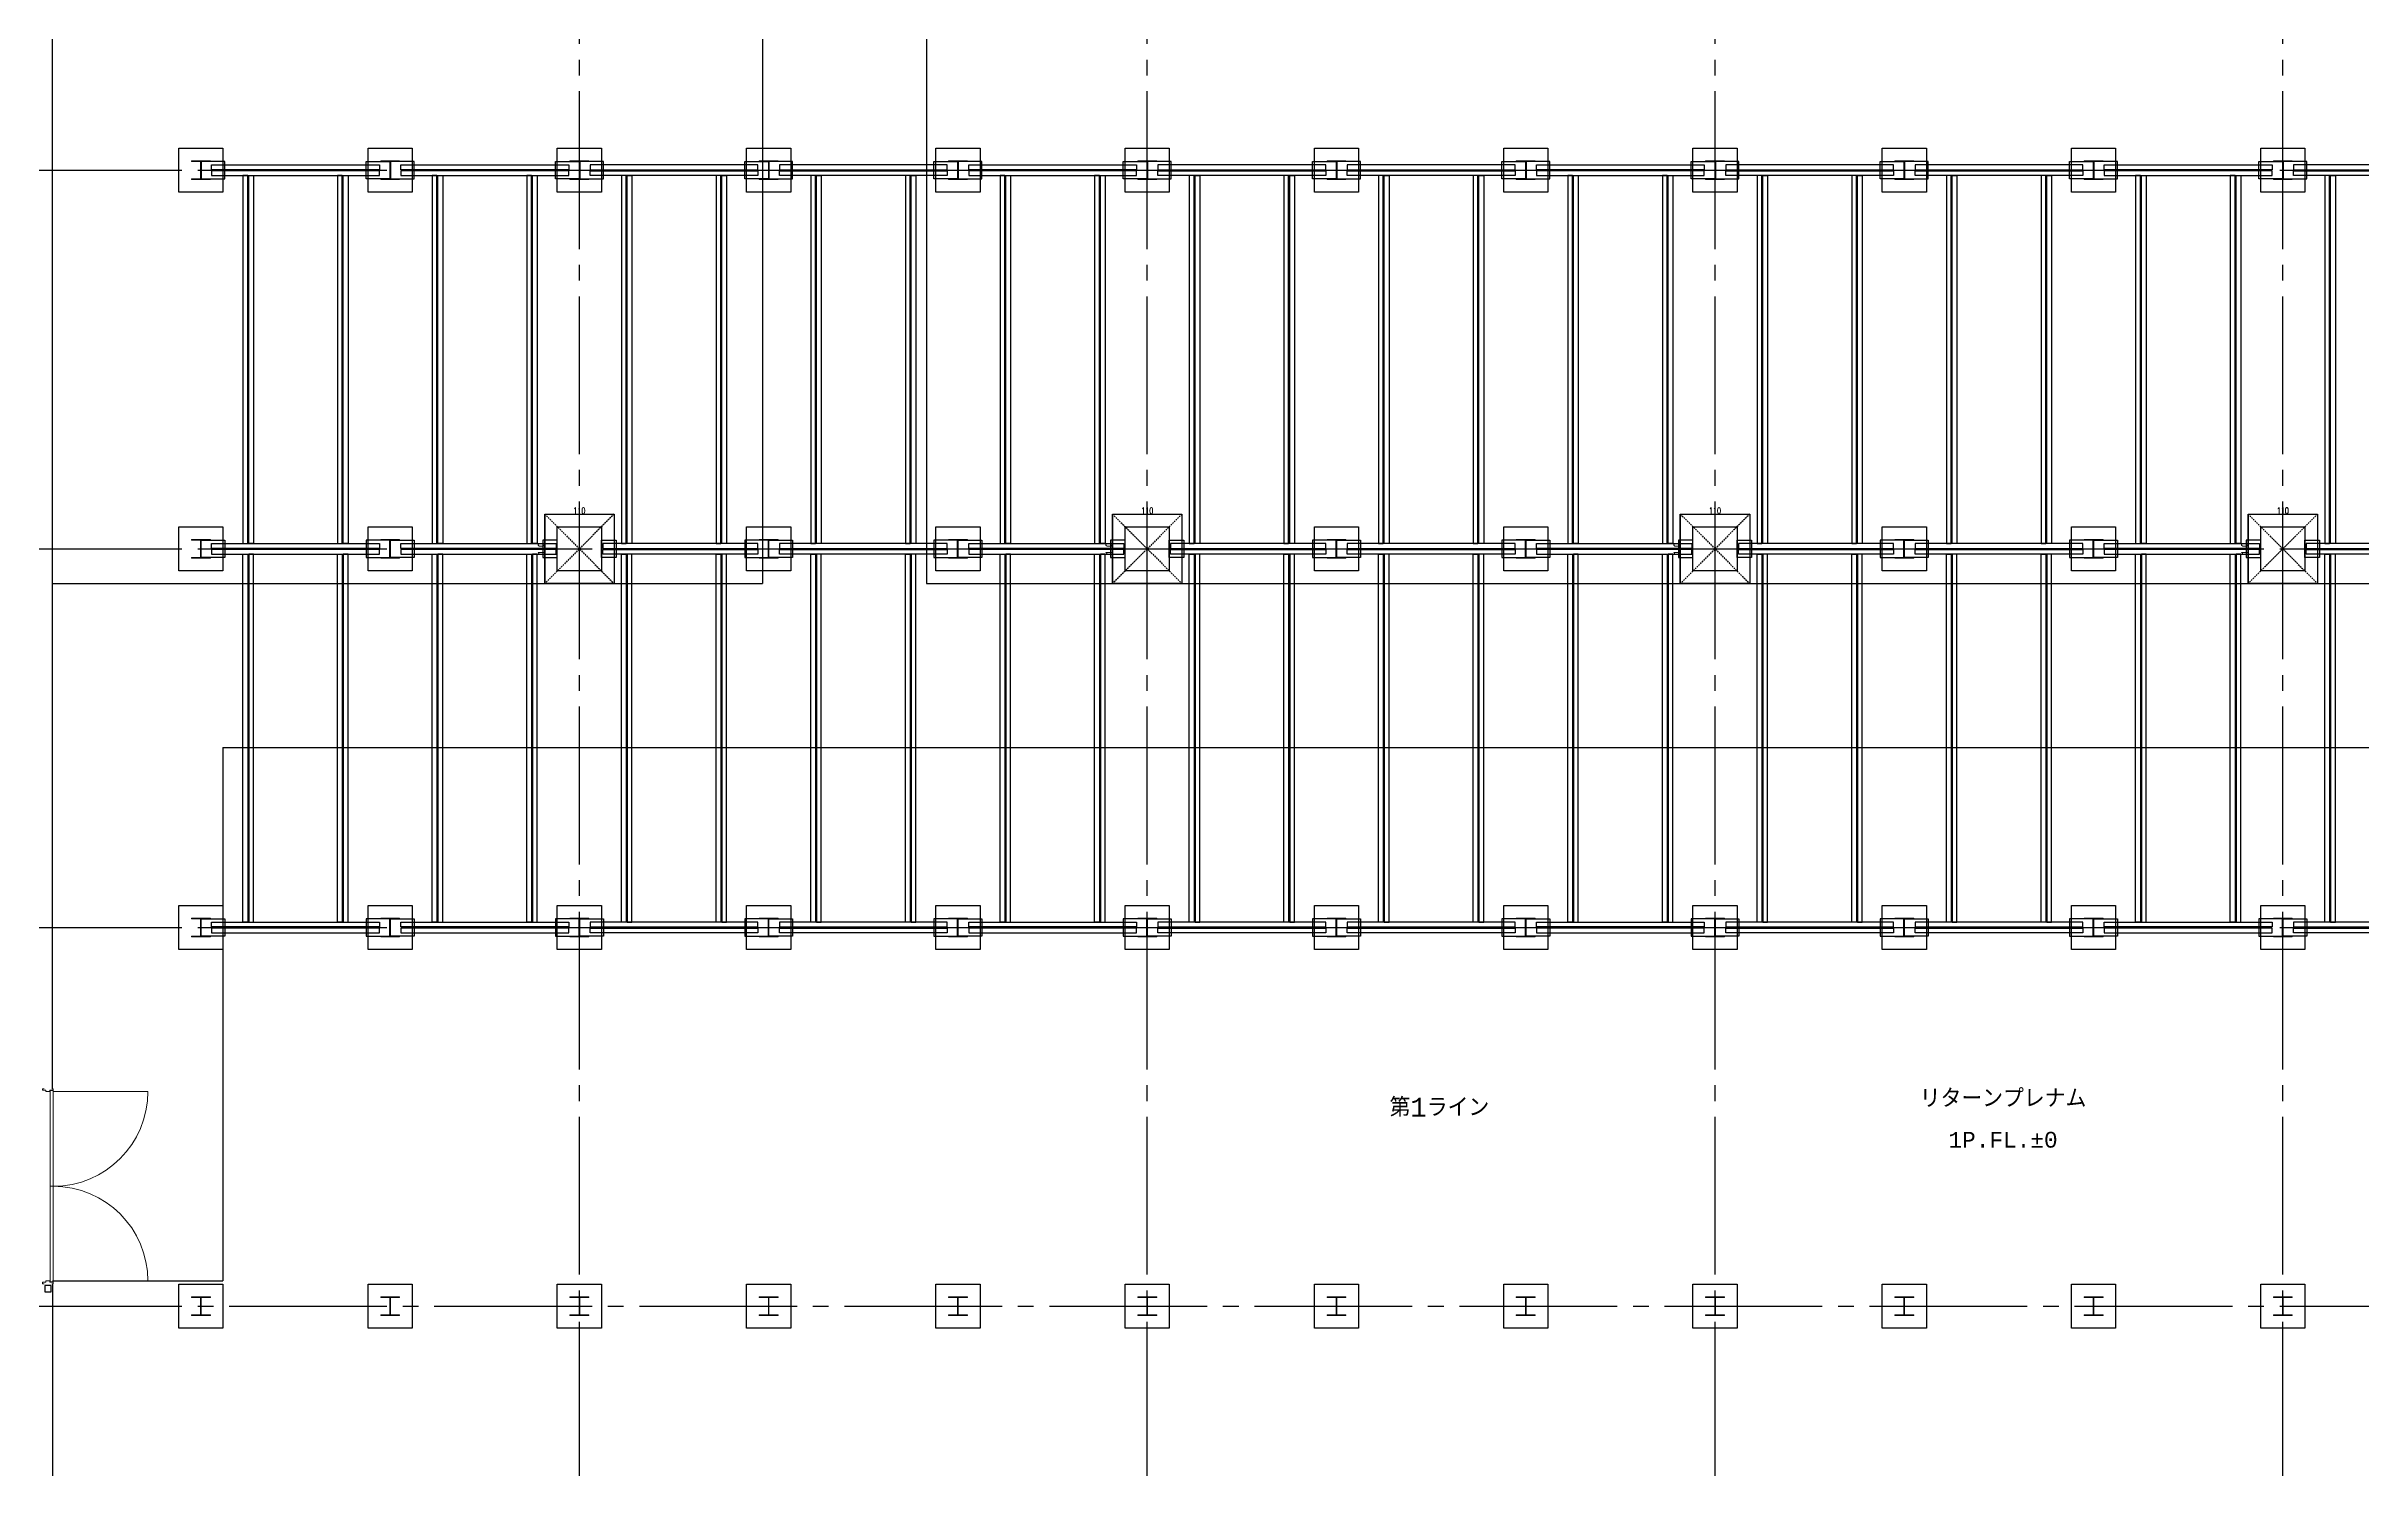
# Model space of a CAD drawing. Extents: x -18489 to 195597, y -1599 to 112111.
# Drawn here: x 1915 to 5585, y 15492 to 17746 of the extents above; entities that cross this region are included whole.
import ezdxf
from ezdxf.enums import TextEntityAlignment as Align

# ---------------------------------------------------------------- set-up
doc = ezdxf.new("R2010")
doc.units = 0
doc.header["$LTSCALE"] = 100
doc.linetypes.add('X-N-FAB-L10$0$COL-CEN-LIN', pattern=[3.25, 2.5, -0.25, 0.25, -0.25])
doc.linetypes.add('X-N-FAB-L10$0$HIDDEN', pattern=[0.375, 0.25, -0.125])
for name, color, linetype in [('X-N-FAB-L10$0$08', 8, 'Continuous'), ('X-N-FAB-L10$0$BEAM', 8, 'Continuous'), ('X-N-FAB-L10$0$BLOCK', 8, 'Continuous'), ('X-N-FAB-L10$0$CCL', 8, 'X-N-FAB-L10$0$COL-CEN-LIN'), ('X-N-FAB-L10$0$COL', 8, 'Continuous'), ('X-N-FAB-L10$0$COL-S', 8, 'Continuous'), ('X-N-FAB-L10$0$DOOR', 8, 'Continuous'), ('X-N-FAB-L10$0$WALL-P', 8, 'Continuous')]:
    doc.layers.add(name, color=color, linetype=linetype)
doc.layers.add('X-N-FAB-L10$0$ARC', color=8, linetype='Continuous', lineweight=0)
doc.layers.add('X-N-FAB-L10$0$STEEL1', color=8, linetype='Continuous', lineweight=0)
doc.styles.add('X-N-FAB-L10$0$ATS', font='monotxt.shx', dxfattribs={"bigfont": 'BIGFONT.shx'})
doc.styles.add('X-N-FAB-L10$0$DIM', font='simplex.shx', dxfattribs={"width": 0.67, "bigfont": 'chineset.shx'})
doc.dimstyles.new('X-N-FAB-L10$0$JJP_005_defpoint', dxfattribs={"dimtxt": 20, "dimasz": 0.5, "dimexe": 0.5, "dimexo": 0.5, "dimgap": 0.5, "dimtad": 1, "dimdsep": 46, "dimtxsty": 'X-N-FAB-L10$0$DIM', "dimblk": 'X-N-FAB-L10$0$_None', "dimcen": 10, "dimclrd": 256, "dimclre": 256, "dimclrt": 256, "dimadec": 0, "dimazin": 0, "dimtfac": 1, "dimtix": 1, "dimtmove": 2, "dimatfit": 3, "dimldrblk": 'X-N-FAB-L10$0$_None', "dimfxl": 0.5, "dimtolj": 1, "dimtzin": 0, "dimarcsym": 0})

# ---------------------------------------------------------------- blocks, each defined once
blk = doc.blocks.new('*D2397')
at = {"layer": 'DefPoints', "lineweight": -2, "transparency": 16777216}
blk.add_line((0, 0), (110, 0), dxfattribs=at)
at = {"layer": 'DefPoints', "color": 0, "transparency": 16777216}
for p in [(0, 0), (110, 0), (110, 0)]:
    blk.add_point(p, dxfattribs=at)
at = {"layer": 'DefPoints', "transparency": 16777216, "insert": (55, 5.5), "char_height": 10, "attachment_point": 5, "style": 'X-N-FAB-L10$0$DIM'}
blk.add_mtext('\\A1;110', dxfattribs=at)
blk = doc.blocks.new('X-N-FAB-L10$0$_None')
blk = doc.blocks.new('*D2398')
at = {"layer": 'DefPoints', "lineweight": -2, "transparency": 16777216}
blk.add_line((0, 0), (0, -110), dxfattribs=at)
at = {"layer": 'DefPoints', "color": 0, "transparency": 16777216}
for p in [(0, 0), (0, -110), (0, -110)]:
    blk.add_point(p, dxfattribs=at)
at = {"layer": 'DefPoints', "transparency": 16777216, "insert": (-5.5, -55), "char_height": 10, "attachment_point": 5, "rotation": 90, "style": 'X-N-FAB-L10$0$DIM'}
blk.add_mtext('\\A1;110', dxfattribs=at)
blk = doc.blocks.new('X-N-FAB-L10$0$A$C08dda4ec')
at = {"layer": 'X-N-FAB-L10$0$COL'}
blk.add_lwpolyline([(0, 70), (70, 70), (70, 0), (0, 0)], close=True, dxfattribs=at)
at = {"layer": 'X-N-FAB-L10$0$STEEL1'}
blk.add_lwpolyline([(20, 50), (50, 50), (50, 48.5), (35.5, 48.5), (35.5, 21.5), (50, 21.5), (50, 20), (20, 20), (20, 21.5), (34.5, 21.5), (34.5, 48.5), (20, 48.5)], close=True, dxfattribs=at)
blk = doc.blocks.new('*D2833')
at = {"layer": 'DefPoints', "lineweight": -2, "transparency": 16777216}
blk.add_line((3605, 17005), (3715, 17005), dxfattribs=at)
at = {"layer": 'DefPoints', "color": 0, "transparency": 16777216}
for p in [(3605, 17005), (3715, 17005), (3715, 17005)]:
    blk.add_point(p, dxfattribs=at)
at = {"layer": 'DefPoints', "transparency": 16777216, "insert": (3660, 17010.5), "char_height": 10, "attachment_point": 5, "style": 'X-N-FAB-L10$0$DIM'}
blk.add_mtext('\\A1;110', dxfattribs=at)
blk = doc.blocks.new('*D2834')
at = {"layer": 'DefPoints', "lineweight": -2, "transparency": 16777216}
blk.add_line((3605, 17005), (3605, 16895), dxfattribs=at)
at = {"layer": 'DefPoints', "color": 0, "transparency": 16777216}
for p in [(3605, 17005), (3605, 16895), (3605, 16895)]:
    blk.add_point(p, dxfattribs=at)
at = {"layer": 'DefPoints', "transparency": 16777216, "insert": (3599.5, 16950), "char_height": 10, "attachment_point": 5, "rotation": 90, "style": 'X-N-FAB-L10$0$DIM'}
blk.add_mtext('\\A1;110', dxfattribs=at)
blk = doc.blocks.new('*D2835')
at = {"layer": 'DefPoints', "lineweight": -2, "transparency": 16777216}
blk.add_line((2705, 17005), (2815, 17005), dxfattribs=at)
at = {"layer": 'DefPoints', "color": 0, "transparency": 16777216}
for p in [(2705, 17005), (2815, 17005), (2815, 17005)]:
    blk.add_point(p, dxfattribs=at)
at = {"layer": 'DefPoints', "transparency": 16777216, "insert": (2760, 17010.5), "char_height": 10, "attachment_point": 5, "style": 'X-N-FAB-L10$0$DIM'}
blk.add_mtext('\\A1;110', dxfattribs=at)
blk = doc.blocks.new('*D2836')
at = {"layer": 'DefPoints', "lineweight": -2, "transparency": 16777216}
blk.add_line((2705, 17005), (2705, 16895), dxfattribs=at)
at = {"layer": 'DefPoints', "color": 0, "transparency": 16777216}
for p in [(2705, 17005), (2705, 16895), (2705, 16895)]:
    blk.add_point(p, dxfattribs=at)
at = {"layer": 'DefPoints', "transparency": 16777216, "insert": (2699.5, 16950), "char_height": 10, "attachment_point": 5, "rotation": 90, "style": 'X-N-FAB-L10$0$DIM'}
blk.add_mtext('\\A1;110', dxfattribs=at)
blk = doc.blocks.new('X-N-FAB-L10$0$A$C4634a148')
at = {"layer": 'X-N-FAB-L10$0$08'}
for points in [[(0, 5400), (37.5, 5400), (37.5, 5427), (0, 5427)], [(16.5, 5421.8), (282.5, 5421.8), (282.5, 5414.3), (16.5, 5414.3)], [(16.5, 5405.2), (282.5, 5405.2), (282.5, 5412.7), (16.5, 5412.7)], [(66.2, 5405.2), (66.2, 4821.8), (73.7, 4821.8), (73.7, 5405.2)], [(82.8, 5405.2), (82.8, 4821.8), (75.3, 4821.8), (75.3, 5405.2)], [(216.2, 5405.2), (216.2, 4821.8), (223.7, 4821.8), (223.7, 5405.2)], [(232.8, 5405.2), (232.8, 4821.8), (225.3, 4821.8), (225.3, 5405.2)], [(299, 5400), (261.5, 5400), (261.5, 5427), (299, 5427)], [(300, 5400), (337.5, 5400), (337.5, 5427), (300, 5427)], [(316.5, 5421.8), (582.5, 5421.8), (582.5, 5414.3), (316.5, 5414.3)], [(316.5, 5405.2), (582.5, 5405.2), (582.5, 5412.7), (316.5, 5412.7)], [(366.2, 5405.2), (366.2, 4821.8), (373.7, 4821.8), (373.7, 5405.2)], [(382.8, 5405.2), (382.8, 4821.8), (375.3, 4821.8), (375.3, 5405.2)], [(516.2, 5405.2), (516.2, 4821.8), (523.7, 4821.8), (523.7, 5405.2)], [(532.8, 5405.2), (532.8, 4821.8), (525.3, 4821.8), (525.3, 5405.2)], [(599, 5400), (561.5, 5400), (561.5, 5427), (599, 5427)], [(600, 5400), (637.5, 5400), (637.5, 5427), (600, 5427)], [(882.5, 5421.8), (616.5, 5421.8), (616.5, 5414.3), (882.5, 5414.3)], [(882.5, 5405.2), (616.5, 5405.2), (616.5, 5412.7), (882.5, 5412.7)], [(666.2, 5405.2), (666.2, 4821.8), (673.7, 4821.8), (673.7, 5405.2)], [(682.8, 5405.2), (682.8, 4821.8), (675.3, 4821.8), (675.3, 5405.2)], [(816.2, 5405.2), (816.2, 4821.8), (823.7, 4821.8), (823.7, 5405.2)], [(832.8, 5405.2), (832.8, 4821.8), (825.3, 4821.8), (825.3, 5405.2)], [(899, 5400), (861.5, 5400), (861.5, 5427), (899, 5427)], [(900, 5400), (937.5, 5400), (937.5, 5427), (900, 5427)], [(1182.5, 5421.8), (916.5, 5421.8), (916.5, 5414.3), (1182.5, 5414.3)], [(1182.5, 5405.2), (916.5, 5405.2), (916.5, 5412.7), (1182.5, 5412.7)], [(966.2, 5405.2), (966.2, 4821.8), (973.7, 4821.8), (973.7, 5405.2)], [(982.8, 5405.2), (982.8, 4821.8), (975.3, 4821.8), (975.3, 5405.2)], [(1116.2, 5405.2), (1116.2, 4821.8), (1123.7, 4821.8), (1123.7, 5405.2)], [(1132.8, 5405.2), (1132.8, 4821.8), (1125.3, 4821.8), (1125.3, 5405.2)], [(1199, 5400), (1161.5, 5400), (1161.5, 5427), (1199, 5427)], [(1200, 5400), (1237.5, 5400), (1237.5, 5427), (1200, 5427)], [(1216.5, 5421.8), (1482.5, 5421.8), (1482.5, 5414.3), (1216.5, 5414.3)], [(1216.5, 5405.2), (1482.5, 5405.2), (1482.5, 5412.7), (1216.5, 5412.7)], [(1266.2, 5405.2), (1266.2, 4821.8), (1273.7, 4821.8), (1273.7, 5405.2)], [(1282.8, 5405.2), (1282.8, 4821.8), (1275.3, 4821.8), (1275.3, 5405.2)], [(1416.2, 5405.2), (1416.2, 4821.8), (1423.7, 4821.8), (1423.7, 5405.2)], [(1432.8, 5405.2), (1432.8, 4821.8), (1425.3, 4821.8), (1425.3, 5405.2)], [(1499, 5400), (1461.5, 5400), (1461.5, 5427), (1499, 5427)], [(1500, 5400), (1537.5, 5400), (1537.5, 5427), (1500, 5427)], [(1782.5, 5421.8), (1516.5, 5421.8), (1516.5, 5414.3), (1782.5, 5414.3)], [(1782.5, 5405.2), (1516.5, 5405.2), (1516.5, 5412.7), (1782.5, 5412.7)], [(1566.2, 5405.2), (1566.2, 4821.8), (1573.7, 4821.8), (1573.7, 5405.2)], [(1582.8, 5405.2), (1582.8, 4821.8), (1575.3, 4821.8), (1575.3, 5405.2)], [(1716.2, 5405.2), (1716.2, 4821.8), (1723.7, 4821.8), (1723.7, 5405.2)], [(1732.8, 5405.2), (1732.8, 4821.8), (1725.3, 4821.8), (1725.3, 5405.2)], [(1799, 5400), (1761.5, 5400), (1761.5, 5427), (1799, 5427)], [(1800, 5400), (1837.5, 5400), (1837.5, 5427), (1800, 5427)], [(2082.5, 5421.8), (1816.5, 5421.8), (1816.5, 5414.3), (2082.5, 5414.3)], [(2082.5, 5405.2), (1816.5, 5405.2), (1816.5, 5412.7), (2082.5, 5412.7)], [(1866.2, 5405.2), (1866.2, 4821.8), (1873.7, 4821.8), (1873.7, 5405.2)], [(1882.8, 5405.2), (1882.8, 4821.8), (1875.3, 4821.8), (1875.3, 5405.2)], [(2016.2, 5405.2), (2016.2, 4821.8), (2023.7, 4821.8), (2023.7, 5405.2)], [(2032.8, 5405.2), (2032.8, 4821.8), (2025.3, 4821.8), (2025.3, 5405.2)], [(2099, 5400), (2061.5, 5400), (2061.5, 5427), (2099, 5427)], [(2100, 5400), (2137.5, 5400), (2137.5, 5427), (2100, 5427)], [(2116.5, 5421.8), (2382.5, 5421.8), (2382.5, 5414.3), (2116.5, 5414.3)], [(2116.5, 5405.2), (2382.5, 5405.2), (2382.5, 5412.7), (2116.5, 5412.7)], [(2166.2, 5405.2), (2166.2, 4821.8), (2173.7, 4821.8), (2173.7, 5405.2)], [(2182.8, 5405.2), (2182.8, 4821.8), (2175.3, 4821.8), (2175.3, 5405.2)], [(2316.2, 5405.2), (2316.2, 4821.8), (2323.7, 4821.8), (2323.7, 5405.2)], [(2332.8, 5405.2), (2332.8, 4821.8), (2325.3, 4821.8), (2325.3, 5405.2)], [(2399, 5400), (2361.5, 5400), (2361.5, 5427), (2399, 5427)], [(2400, 5400), (2437.5, 5400), (2437.5, 5427), (2400, 5427)], [(2682.5, 5421.8), (2416.5, 5421.8), (2416.5, 5414.3), (2682.5, 5414.3)], [(2682.5, 5405.2), (2416.5, 5405.2), (2416.5, 5412.7), (2682.5, 5412.7)], [(2466.2, 5405.2), (2466.2, 4821.8), (2473.7, 4821.8), (2473.7, 5405.2)], [(2482.8, 5405.2), (2482.8, 4821.8), (2475.3, 4821.8), (2475.3, 5405.2)], [(2616.2, 5405.2), (2616.2, 4821.8), (2623.7, 4821.8), (2623.7, 5405.2)], [(2632.8, 5405.2), (2632.8, 4821.8), (2625.3, 4821.8), (2625.3, 5405.2)], [(2699, 5400), (2661.5, 5400), (2661.5, 5427), (2699, 5427)], [(2700, 5400), (2737.5, 5400), (2737.5, 5427), (2700, 5427)], [(2982.5, 5421.8), (2716.5, 5421.8), (2716.5, 5414.3), (2982.5, 5414.3)], [(2982.5, 5405.2), (2716.5, 5405.2), (2716.5, 5412.7), (2982.5, 5412.7)], [(2766.2, 5405.2), (2766.2, 4821.8), (2773.7, 4821.8), (2773.7, 5405.2)], [(2782.8, 5405.2), (2782.8, 4821.8), (2775.3, 4821.8), (2775.3, 5405.2)], [(2916.2, 5405.2), (2916.2, 4821.8), (2923.7, 4821.8), (2923.7, 5405.2)], [(2932.8, 5405.2), (2932.8, 4821.8), (2925.3, 4821.8), (2925.3, 5405.2)], [(2999, 5400), (2961.5, 5400), (2961.5, 5427), (2999, 5427)], [(3000, 5400), (3037.5, 5400), (3037.5, 5427), (3000, 5427)], [(3016.5, 5421.8), (3282.5, 5421.8), (3282.5, 5414.3), (3016.5, 5414.3)], [(3016.5, 5405.2), (3282.5, 5405.2), (3282.5, 5412.7), (3016.5, 5412.7)], [(3066.2, 5405.2), (3066.2, 4821.8), (3073.7, 4821.8), (3073.7, 5405.2)], [(3082.8, 5405.2), (3082.8, 4821.8), (3075.3, 4821.8), (3075.3, 5405.2)], [(3216.2, 5405.2), (3216.2, 4821.8), (3223.7, 4821.8), (3223.7, 5405.2)], [(3232.8, 5405.2), (3232.8, 4821.8), (3225.3, 4821.8), (3225.3, 5405.2)], [(3299, 5400), (3261.5, 5400), (3261.5, 5427), (3299, 5427)], [(3300, 5400), (3337.5, 5400), (3337.5, 5427), (3300, 5427)], [(3582.5, 5421.8), (3316.5, 5421.8), (3316.5, 5414.3), (3582.5, 5414.3)], [(3582.5, 5405.2), (3316.5, 5405.2), (3316.5, 5412.7), (3582.5, 5412.7)], [(3366.2, 5405.2), (3366.2, 4821.8), (3373.7, 4821.8), (3373.7, 5405.2)], [(3382.8, 5405.2), (3382.8, 4821.8), (3375.3, 4821.8), (3375.3, 5405.2)], [(0, 4827), (37.5, 4827), (37.5, 4800), (0, 4800)], [(16.5, 4821.8), (282.5, 4821.8), (282.5, 4814.3), (16.5, 4814.3)], [(16.5, 4805.2), (282.5, 4805.2), (282.5, 4812.7), (16.5, 4812.7)], [(299, 4827), (261.5, 4827), (261.5, 4800), (299, 4800)], [(300, 4827), (337.5, 4827), (337.5, 4800), (300, 4800)], [(316.5, 4821.8), (562.5, 4821.8), (562.5, 4814.3), (316.5, 4814.3)], [(316.5, 4805.2), (562.5, 4805.2), (562.5, 4812.7), (316.5, 4812.7)], [(564.5, 4827), (541.5, 4827), (541.5, 4800), (564.5, 4800)], [(634.5, 4827), (657.5, 4827), (657.5, 4800), (634.5, 4800)], [(882.5, 4821.8), (636.5, 4821.8), (636.5, 4814.3), (882.5, 4814.3)], [(882.5, 4805.2), (636.5, 4805.2), (636.5, 4812.7), (882.5, 4812.7)], [(899, 4827), (861.5, 4827), (861.5, 4800), (899, 4800)], [(900, 4827), (937.5, 4827), (937.5, 4800), (900, 4800)], [(1182.5, 4821.8), (916.5, 4821.8), (916.5, 4814.3), (1182.5, 4814.3)], [(1182.5, 4805.2), (916.5, 4805.2), (916.5, 4812.7), (1182.5, 4812.7)], [(1199, 4827), (1161.5, 4827), (1161.5, 4800), (1199, 4800)], [(1200, 4827), (1237.5, 4827), (1237.5, 4800), (1200, 4800)], [(1216.5, 4821.8), (1462.5, 4821.8), (1462.5, 4814.3), (1216.5, 4814.3)], [(1216.5, 4805.2), (1462.5, 4805.2), (1462.5, 4812.7), (1216.5, 4812.7)], [(1464.5, 4827), (1441.5, 4827), (1441.5, 4800), (1464.5, 4800)], [(1534.5, 4827), (1557.5, 4827), (1557.5, 4800), (1534.5, 4800)], [(1782.5, 4821.8), (1536.5, 4821.8), (1536.5, 4814.3), (1782.5, 4814.3)], [(1782.5, 4805.2), (1536.5, 4805.2), (1536.5, 4812.7), (1782.5, 4812.7)], [(1799, 4827), (1761.5, 4827), (1761.5, 4800), (1799, 4800)], [(1800, 4827), (1837.5, 4827), (1837.5, 4800), (1800, 4800)], [(2082.5, 4821.8), (1816.5, 4821.8), (1816.5, 4814.3), (2082.5, 4814.3)], [(2082.5, 4805.2), (1816.5, 4805.2), (1816.5, 4812.7), (2082.5, 4812.7)], [(2099, 4827), (2061.5, 4827), (2061.5, 4800), (2099, 4800)], [(2100, 4827), (2137.5, 4827), (2137.5, 4800), (2100, 4800)], [(2116.5, 4821.8), (2362.5, 4821.8), (2362.5, 4814.3), (2116.5, 4814.3)], [(2116.5, 4805.2), (2362.5, 4805.2), (2362.5, 4812.7), (2116.5, 4812.7)], [(2364.5, 4827), (2341.5, 4827), (2341.5, 4800), (2364.5, 4800)], [(2434.5, 4827), (2457.5, 4827), (2457.5, 4800), (2434.5, 4800)], [(2682.5, 4821.8), (2436.5, 4821.8), (2436.5, 4814.3), (2682.5, 4814.3)], [(2682.5, 4805.2), (2436.5, 4805.2), (2436.5, 4812.7), (2682.5, 4812.7)], [(2699, 4827), (2661.5, 4827), (2661.5, 4800), (2699, 4800)], [(2700, 4827), (2737.5, 4827), (2737.5, 4800), (2700, 4800)], [(2982.5, 4821.8), (2716.5, 4821.8), (2716.5, 4814.3), (2982.5, 4814.3)], [(2982.5, 4805.2), (2716.5, 4805.2), (2716.5, 4812.7), (2982.5, 4812.7)], [(2999, 4827), (2961.5, 4827), (2961.5, 4800), (2999, 4800)], [(3000, 4827), (3037.5, 4827), (3037.5, 4800), (3000, 4800)], [(3016.5, 4821.8), (3262.5, 4821.8), (3262.5, 4814.3), (3016.5, 4814.3)], [(3016.5, 4805.2), (3262.5, 4805.2), (3262.5, 4812.7), (3016.5, 4812.7)], [(3264.5, 4827), (3241.5, 4827), (3241.5, 4800), (3264.5, 4800)], [(3334.5, 4827), (3357.5, 4827), (3357.5, 4800), (3334.5, 4800)], [(3582.5, 4821.8), (3336.5, 4821.8), (3336.5, 4814.3), (3582.5, 4814.3)], [(3582.5, 4805.2), (3336.5, 4805.2), (3336.5, 4812.7), (3582.5, 4812.7)], [(66.2, 4221.8), (66.2, 4805.2), (73.7, 4805.2), (73.7, 4221.8)], [(82.8, 4221.8), (82.8, 4805.2), (75.3, 4805.2), (75.3, 4221.8)], [(216.2, 4221.8), (216.2, 4805.2), (223.7, 4805.2), (223.7, 4221.8)], [(232.8, 4221.8), (232.8, 4805.2), (225.3, 4805.2), (225.3, 4221.8)], [(366.2, 4221.8), (366.2, 4805.2), (373.7, 4805.2), (373.7, 4221.8)], [(382.8, 4221.8), (382.8, 4805.2), (375.3, 4805.2), (375.3, 4221.8)], [(516.2, 4221.8), (516.2, 4805.2), (523.7, 4805.2), (523.7, 4221.8)], [(532.8, 4221.8), (532.8, 4805.2), (525.3, 4805.2), (525.3, 4221.8)], [(666.2, 4221.8), (666.2, 4805.2), (673.7, 4805.2), (673.7, 4221.8)], [(682.8, 4221.8), (682.8, 4805.2), (675.3, 4805.2), (675.3, 4221.8)], [(816.2, 4221.8), (816.2, 4805.2), (823.7, 4805.2), (823.7, 4221.8)], [(832.8, 4221.8), (832.8, 4805.2), (825.3, 4805.2), (825.3, 4221.8)], [(966.2, 4221.8), (966.2, 4805.2), (973.7, 4805.2), (973.7, 4221.8)], [(982.8, 4221.8), (982.8, 4805.2), (975.3, 4805.2), (975.3, 4221.8)], [(1116.2, 4221.8), (1116.2, 4805.2), (1123.7, 4805.2), (1123.7, 4221.8)], [(1132.8, 4221.8), (1132.8, 4805.2), (1125.3, 4805.2), (1125.3, 4221.8)], [(1266.2, 4221.8), (1266.2, 4805.2), (1273.7, 4805.2), (1273.7, 4221.8)], [(1282.8, 4221.8), (1282.8, 4805.2), (1275.3, 4805.2), (1275.3, 4221.8)], [(1416.2, 4221.8), (1416.2, 4805.2), (1423.7, 4805.2), (1423.7, 4221.8)], [(1432.8, 4221.8), (1432.8, 4805.2), (1425.3, 4805.2), (1425.3, 4221.8)], [(1566.2, 4221.8), (1566.2, 4805.2), (1573.7, 4805.2), (1573.7, 4221.8)], [(1582.8, 4221.8), (1582.8, 4805.2), (1575.3, 4805.2), (1575.3, 4221.8)], [(1716.2, 4221.8), (1716.2, 4805.2), (1723.7, 4805.2), (1723.7, 4221.8)], [(1732.8, 4221.8), (1732.8, 4805.2), (1725.3, 4805.2), (1725.3, 4221.8)], [(1866.2, 4221.8), (1866.2, 4805.2), (1873.7, 4805.2), (1873.7, 4221.8)], [(1882.8, 4221.8), (1882.8, 4805.2), (1875.3, 4805.2), (1875.3, 4221.8)], [(2016.2, 4221.8), (2016.2, 4805.2), (2023.7, 4805.2), (2023.7, 4221.8)], [(2032.8, 4221.8), (2032.8, 4805.2), (2025.3, 4805.2), (2025.3, 4221.8)], [(2166.2, 4221.8), (2166.2, 4805.2), (2173.7, 4805.2), (2173.7, 4221.8)], [(2182.8, 4221.8), (2182.8, 4805.2), (2175.3, 4805.2), (2175.3, 4221.8)], [(2316.2, 4221.8), (2316.2, 4805.2), (2323.7, 4805.2), (2323.7, 4221.8)], [(2332.8, 4221.8), (2332.8, 4805.2), (2325.3, 4805.2), (2325.3, 4221.8)], [(2466.2, 4221.8), (2466.2, 4805.2), (2473.7, 4805.2), (2473.7, 4221.8)], [(2482.8, 4221.8), (2482.8, 4805.2), (2475.3, 4805.2), (2475.3, 4221.8)], [(2616.2, 4221.8), (2616.2, 4805.2), (2623.7, 4805.2), (2623.7, 4221.8)], [(2632.8, 4221.8), (2632.8, 4805.2), (2625.3, 4805.2), (2625.3, 4221.8)], [(2766.2, 4221.8), (2766.2, 4805.2), (2773.7, 4805.2), (2773.7, 4221.8)], [(2782.8, 4221.8), (2782.8, 4805.2), (2775.3, 4805.2), (2775.3, 4221.8)], [(2916.2, 4221.8), (2916.2, 4805.2), (2923.7, 4805.2), (2923.7, 4221.8)], [(2932.8, 4221.8), (2932.8, 4805.2), (2925.3, 4805.2), (2925.3, 4221.8)], [(3066.2, 4221.8), (3066.2, 4805.2), (3073.7, 4805.2), (3073.7, 4221.8)], [(3082.8, 4221.8), (3082.8, 4805.2), (3075.3, 4805.2), (3075.3, 4221.8)], [(3216.2, 4221.8), (3216.2, 4805.2), (3223.7, 4805.2), (3223.7, 4221.8)], [(3232.8, 4221.8), (3232.8, 4805.2), (3225.3, 4805.2), (3225.3, 4221.8)], [(3366.2, 4221.8), (3366.2, 4805.2), (3373.7, 4805.2), (3373.7, 4221.8)], [(3382.8, 4221.8), (3382.8, 4805.2), (3375.3, 4805.2), (3375.3, 4221.8)], [(0, 4227), (37.5, 4227), (37.5, 4200), (0, 4200)], [(16.5, 4221.8), (282.5, 4221.8), (282.5, 4214.3), (16.5, 4214.3)], [(299, 4227), (261.5, 4227), (261.5, 4200), (299, 4200)], [(300, 4227), (337.5, 4227), (337.5, 4200), (300, 4200)], [(316.5, 4221.8), (582.5, 4221.8), (582.5, 4214.3), (316.5, 4214.3)], [(599, 4227), (561.5, 4227), (561.5, 4200), (599, 4200)], [(600, 4227), (637.5, 4227), (637.5, 4200), (600, 4200)], [(882.5, 4221.8), (616.5, 4221.8), (616.5, 4214.3), (882.5, 4214.3)], [(899, 4227), (861.5, 4227), (861.5, 4200), (899, 4200)], [(900, 4227), (937.5, 4227), (937.5, 4200), (900, 4200)], [(1182.5, 4221.8), (916.5, 4221.8), (916.5, 4214.3), (1182.5, 4214.3)], [(1199, 4227), (1161.5, 4227), (1161.5, 4200), (1199, 4200)], [(1200, 4227), (1237.5, 4227), (1237.5, 4200), (1200, 4200)], [(1216.5, 4221.8), (1482.5, 4221.8), (1482.5, 4214.3), (1216.5, 4214.3)], [(1499, 4227), (1461.5, 4227), (1461.5, 4200), (1499, 4200)], [(1500, 4227), (1537.5, 4227), (1537.5, 4200), (1500, 4200)], [(1782.5, 4221.8), (1516.5, 4221.8), (1516.5, 4214.3), (1782.5, 4214.3)], [(1799, 4227), (1761.5, 4227), (1761.5, 4200), (1799, 4200)], [(1800, 4227), (1837.5, 4227), (1837.5, 4200), (1800, 4200)], [(2082.5, 4221.8), (1816.5, 4221.8), (1816.5, 4214.3), (2082.5, 4214.3)], [(2099, 4227), (2061.5, 4227), (2061.5, 4200), (2099, 4200)], [(2100, 4227), (2137.5, 4227), (2137.5, 4200), (2100, 4200)], [(2116.5, 4221.8), (2382.5, 4221.8), (2382.5, 4214.3), (2116.5, 4214.3)], [(2399, 4227), (2361.5, 4227), (2361.5, 4200), (2399, 4200)], [(2400, 4227), (2437.5, 4227), (2437.5, 4200), (2400, 4200)], [(2682.5, 4221.8), (2416.5, 4221.8), (2416.5, 4214.3), (2682.5, 4214.3)], [(2699, 4227), (2661.5, 4227), (2661.5, 4200), (2699, 4200)], [(2700, 4227), (2737.5, 4227), (2737.5, 4200), (2700, 4200)], [(2982.5, 4221.8), (2716.5, 4221.8), (2716.5, 4214.3), (2982.5, 4214.3)], [(2999, 4227), (2961.5, 4227), (2961.5, 4200), (2999, 4200)], [(3000, 4227), (3037.5, 4227), (3037.5, 4200), (3000, 4200)], [(3016.5, 4221.8), (3282.5, 4221.8), (3282.5, 4214.3), (3016.5, 4214.3)], [(3299, 4227), (3261.5, 4227), (3261.5, 4200), (3299, 4200)], [(3300, 4227), (3337.5, 4227), (3337.5, 4200), (3300, 4200)], [(3582.5, 4221.8), (3316.5, 4221.8), (3316.5, 4214.3), (3582.5, 4214.3)], [(16.5, 4205.2), (282.5, 4205.2), (282.5, 4212.7), (16.5, 4212.7)], [(316.5, 4205.2), (582.5, 4205.2), (582.5, 4212.7), (316.5, 4212.7)], [(882.5, 4205.2), (616.5, 4205.2), (616.5, 4212.7), (882.5, 4212.7)], [(1182.5, 4205.2), (916.5, 4205.2), (916.5, 4212.7), (1182.5, 4212.7)], [(1216.5, 4205.2), (1482.5, 4205.2), (1482.5, 4212.7), (1216.5, 4212.7)], [(1782.5, 4205.2), (1516.5, 4205.2), (1516.5, 4212.7), (1782.5, 4212.7)], [(2082.5, 4205.2), (1816.5, 4205.2), (1816.5, 4212.7), (2082.5, 4212.7)], [(2116.5, 4205.2), (2382.5, 4205.2), (2382.5, 4212.7), (2116.5, 4212.7)], [(2682.5, 4205.2), (2416.5, 4205.2), (2416.5, 4212.7), (2682.5, 4212.7)], [(2982.5, 4205.2), (2716.5, 4205.2), (2716.5, 4212.7), (2982.5, 4212.7)], [(3016.5, 4205.2), (3282.5, 4205.2), (3282.5, 4212.7), (3016.5, 4212.7)], [(3582.5, 4205.2), (3316.5, 4205.2), (3316.5, 4212.7), (3582.5, 4212.7)]]:
    blk.add_lwpolyline(points, close=True, dxfattribs=at)
blk = doc.blocks.new('*U2396')
at = {"layer": 'DefPoints', "linetype": 'X-N-FAB-L10$0$HIDDEN', "ltscale": 0.1}
for p, q in [((110, 0), (0, -110)), ((0, 0), (110, -110))]:
    blk.add_line(p, q, dxfattribs=at)
at = {"layer": 'X-N-FAB-L10$0$COL', "ltscale": 0.1}
blk.add_lwpolyline([(0, 0), (110, 0), (110, -110), (0, -110)], close=True, dxfattribs=at)
at = {"layer": 'DefPoints'}
dim = blk.add_linear_dim(base=(0, -110), p1=(0, 0), p2=(0, -110), angle=90, dimstyle='X-N-FAB-L10$0$JJP_005_defpoint', override={"dimtxt": 10}, dxfattribs=at)
dim.commit()
dim.dimension.update_dxf_attribs({"geometry": '*D2398', "text_midpoint": (-5.5, -55)})
dim = blk.add_linear_dim(base=(110, 0), p1=(0, 0), p2=(110, 0), dimstyle='X-N-FAB-L10$0$JJP_005_defpoint', override={"dimtxt": 10}, dxfattribs=at)
dim.commit()
dim.dimension.update_dxf_attribs({"geometry": '*D2397', "text_midpoint": (55, 5.5)})
blk = doc.blocks.new('X-N-FAB-L10$0$A$C467ba2ca')
at = {"layer": 'X-N-FAB-L10$0$CCL'}
for p, q in [((-24250, 0), (-24250, 9160)), ((-23350, 0), (-23350, 9160)), ((-22450, 0), (-22450, 9160)), ((-21550, 0), (-21550, 9160)), ((-27730, 6950), (360, 6950)), ((-27730, 6350), (360, 6350)), ((-27730, 5750), (360, 5750)), ((-27730, 5150), (360, 5150))]:
    blk.add_line(p, q, dxfattribs=at)
at = {"layer": 'X-N-FAB-L10$0$COL-S'}
for points in [[(-24285, 6385), (-24215, 6385), (-24215, 6315), (-24285, 6315)], [(-23385, 6385), (-23315, 6385), (-23315, 6315), (-23385, 6315)], [(-22485, 6385), (-22415, 6385), (-22415, 6315), (-22485, 6315)], [(-21585, 6385), (-21515, 6385), (-21515, 6315), (-21585, 6315)]]:
    blk.add_lwpolyline(points, close=True, dxfattribs=at)
at = {"layer": 'X-N-FAB-L10$0$BEAM'}
for p in [(-24305, 6405), (-23405, 6405), (-22505, 6405), (-21605, 6405)]:
    blk.add_blockref('*U2396', p, dxfattribs=at)
at = {"layer": 'X-N-FAB-L10$0$COL'}
for p in [(-24885, 6915), (-24585, 6915), (-24285, 6915), (-23985, 6915), (-23685, 6915), (-23385, 6915), (-23085, 6915), (-22785, 6915), (-22485, 6915), (-22185, 6915), (-21885, 6915), (-21585, 6915), (-24885, 6315), (-24585, 6315), (-23985, 6315), (-23685, 6315), (-23085, 6315), (-22785, 6315), (-22185, 6315), (-21885, 6315), (-24885, 5715), (-24585, 5715), (-24285, 5715), (-23985, 5715), (-23685, 5715), (-23385, 5715), (-23085, 5715), (-22785, 5715), (-22485, 5715), (-22185, 5715), (-21885, 5715), (-21585, 5715), (-24885, 5115), (-24585, 5115), (-24285, 5115), (-23985, 5115), (-23685, 5115), (-23385, 5115), (-23085, 5115), (-22785, 5115), (-22485, 5115), (-22185, 5115), (-21885, 5115), (-21585, 5115)]:
    blk.add_blockref('X-N-FAB-L10$0$A$C08dda4ec', p, dxfattribs=at)
blk = doc.blocks.new('X-N-FAB-L10')
at = {"layer": 'DefPoints', "color": 8, "linetype": 'X-N-FAB-L10$0$HIDDEN', "ltscale": 0.1}
for p, q in [((2815, 17005), (2705, 16895)), ((2705, 17005), (2815, 16895)), ((3715, 17005), (3605, 16895)), ((3605, 17005), (3715, 16895))]:
    blk.add_line(p, q, dxfattribs=at)
at = {"layer": 'X-N-FAB-L10$0$08'}
for p, q in [((3050, 18630), (3050, 16895)), ((3310, 18630), (3310, 16895)), ((1925, 16895), (3050, 16895)), ((3310, 16895), (6100, 16895)), ((2195, 16635), (6100, 16635)), ((2195, 16635), (2195, 15790)), ((1925, 15790), (2195, 15790))]:
    blk.add_line(p, q, dxfattribs=at)
at = {"layer": 'X-N-FAB-L10$0$COL', "color": 8}
for points in [[(2125, 17585), (2195, 17585), (2195, 17515), (2125, 17515)], [(2425, 17585), (2495, 17585), (2495, 17515), (2425, 17515)], [(2725, 17585), (2795, 17585), (2795, 17515), (2725, 17515)], [(3025, 17585), (3095, 17585), (3095, 17515), (3025, 17515)], [(3325, 17585), (3395, 17585), (3395, 17515), (3325, 17515)], [(3625, 17585), (3695, 17585), (3695, 17515), (3625, 17515)], [(3925, 17585), (3995, 17585), (3995, 17515), (3925, 17515)], [(2125, 16985), (2195, 16985), (2195, 16915), (2125, 16915)], [(2425, 16985), (2495, 16985), (2495, 16915), (2425, 16915)], [(3025, 16985), (3095, 16985), (3095, 16915), (3025, 16915)], [(3325, 16985), (3395, 16985), (3395, 16915), (3325, 16915)], [(3925, 16985), (3995, 16985), (3995, 16915), (3925, 16915)], [(2125, 16385), (2195, 16385), (2195, 16315), (2125, 16315)], [(2425, 16385), (2495, 16385), (2495, 16315), (2425, 16315)], [(2725, 16385), (2795, 16385), (2795, 16315), (2725, 16315)], [(3025, 16385), (3095, 16385), (3095, 16315), (3025, 16315)], [(3325, 16385), (3395, 16385), (3395, 16315), (3325, 16315)], [(3625, 16385), (3695, 16385), (3695, 16315), (3625, 16315)], [(3925, 16385), (3995, 16385), (3995, 16315), (3925, 16315)], [(2125, 15785), (2195, 15785), (2195, 15715), (2125, 15715)], [(2425, 15785), (2495, 15785), (2495, 15715), (2425, 15715)], [(2725, 15785), (2795, 15785), (2795, 15715), (2725, 15715)], [(3025, 15785), (3095, 15785), (3095, 15715), (3025, 15715)], [(3325, 15785), (3395, 15785), (3395, 15715), (3325, 15715)], [(3625, 15785), (3695, 15785), (3695, 15715), (3625, 15715)], [(3925, 15785), (3995, 15785), (3995, 15715), (3925, 15715)]]:
    blk.add_lwpolyline(points, close=True, dxfattribs=at)
at = {"layer": 'X-N-FAB-L10$0$COL', "color": 8, "ltscale": 0.1}
for points in [[(2705, 17005), (2815, 17005), (2815, 16895), (2705, 16895)], [(3605, 17005), (3715, 17005), (3715, 16895), (3605, 16895)]]:
    blk.add_lwpolyline(points, close=True, dxfattribs=at)
at = {"layer": 'X-N-FAB-L10$0$COL-S', "color": 8}
for p, q in [((2725, 16985), (2795, 16985)), ((2725, 16915), (2725, 16985)), ((2795, 16985), (2795, 16915)), ((3625, 16985), (3695, 16985)), ((3625, 16915), (3625, 16985)), ((3695, 16985), (3695, 16915)), ((2795, 16915), (2725, 16915)), ((3695, 16915), (3625, 16915))]:
    blk.add_line(p, q, dxfattribs=at)
at = {"layer": 'X-N-FAB-L10$0$COL-S'}
for points in [[(4525, 16985), (4595, 16985), (4595, 16915), (4525, 16915)], [(5425, 16985), (5495, 16985), (5495, 16915), (5425, 16915)]]:
    blk.add_lwpolyline(points, close=True, dxfattribs=at)
at = {"layer": 'X-N-FAB-L10$0$DOOR', "color": 4, "lineweight": 0}
for p, q in [((2076, 16090), (1926, 16090)), ((2076, 15790), (1926, 15790))]:
    blk.add_line(p, q, dxfattribs=at)
for points in [[(1911.5, 16094.5), (1909, 16094.5), (1909, 16092), (1914.5, 16092), (1914.5, 16090), (1920.5, 16090), (1920.5, 16092), (1926, 16092), (1926, 16094.5), (1923.5, 16094.5)], [(1911.5, 15785.5), (1909, 15785.5), (1909, 15788), (1914.5, 15788), (1914.5, 15790), (1920.5, 15790), (1920.5, 15788), (1926, 15788), (1926, 15785.5), (1923.5, 15785.5)]]:
    blk.add_lwpolyline(points, dxfattribs=at)
for points in [[(1926, 16091.5), (1926, 15940), (1921, 15940), (1921, 16091.5)], [(1926, 15788.5), (1926, 15940), (1921, 15940), (1921, 15788.5)]]:
    blk.add_lwpolyline(points, close=True, dxfattribs=at)
for centre, start, end in [((1926, 16090), 270, 0), ((1926, 15790), 0, 90)]:
    blk.add_arc(centre, 150, start, end, dxfattribs=at)
at = {"layer": 'X-N-FAB-L10$0$STEEL1', "color": 8}
for points in [[(2145, 17565), (2175, 17565), (2175, 17563.5), (2160.5, 17563.5), (2160.5, 17536.5), (2175, 17536.5), (2175, 17535), (2145, 17535), (2145, 17536.5), (2159.5, 17536.5), (2159.5, 17563.5), (2145, 17563.5)], [(2445, 17565), (2475, 17565), (2475, 17563.5), (2460.5, 17563.5), (2460.5, 17536.5), (2475, 17536.5), (2475, 17535), (2445, 17535), (2445, 17536.5), (2459.5, 17536.5), (2459.5, 17563.5), (2445, 17563.5)], [(2745, 17565), (2775, 17565), (2775, 17563.5), (2760.5, 17563.5), (2760.5, 17536.5), (2775, 17536.5), (2775, 17535), (2745, 17535), (2745, 17536.5), (2759.5, 17536.5), (2759.5, 17563.5), (2745, 17563.5)], [(3045, 17565), (3075, 17565), (3075, 17563.5), (3060.5, 17563.5), (3060.5, 17536.5), (3075, 17536.5), (3075, 17535), (3045, 17535), (3045, 17536.5), (3059.5, 17536.5), (3059.5, 17563.5), (3045, 17563.5)], [(3345, 17565), (3375, 17565), (3375, 17563.5), (3360.5, 17563.5), (3360.5, 17536.5), (3375, 17536.5), (3375, 17535), (3345, 17535), (3345, 17536.5), (3359.5, 17536.5), (3359.5, 17563.5), (3345, 17563.5)], [(3645, 17565), (3675, 17565), (3675, 17563.5), (3660.5, 17563.5), (3660.5, 17536.5), (3675, 17536.5), (3675, 17535), (3645, 17535), (3645, 17536.5), (3659.5, 17536.5), (3659.5, 17563.5), (3645, 17563.5)], [(3945, 17565), (3975, 17565), (3975, 17563.5), (3960.5, 17563.5), (3960.5, 17536.5), (3975, 17536.5), (3975, 17535), (3945, 17535), (3945, 17536.5), (3959.5, 17536.5), (3959.5, 17563.5), (3945, 17563.5)], [(2145, 16965), (2175, 16965), (2175, 16963.5), (2160.5, 16963.5), (2160.5, 16936.5), (2175, 16936.5), (2175, 16935), (2145, 16935), (2145, 16936.5), (2159.5, 16936.5), (2159.5, 16963.5), (2145, 16963.5)], [(2445, 16965), (2475, 16965), (2475, 16963.5), (2460.5, 16963.5), (2460.5, 16936.5), (2475, 16936.5), (2475, 16935), (2445, 16935), (2445, 16936.5), (2459.5, 16936.5), (2459.5, 16963.5), (2445, 16963.5)], [(3045, 16965), (3075, 16965), (3075, 16963.5), (3060.5, 16963.5), (3060.5, 16936.5), (3075, 16936.5), (3075, 16935), (3045, 16935), (3045, 16936.5), (3059.5, 16936.5), (3059.5, 16963.5), (3045, 16963.5)], [(3345, 16965), (3375, 16965), (3375, 16963.5), (3360.5, 16963.5), (3360.5, 16936.5), (3375, 16936.5), (3375, 16935), (3345, 16935), (3345, 16936.5), (3359.5, 16936.5), (3359.5, 16963.5), (3345, 16963.5)], [(3945, 16965), (3975, 16965), (3975, 16963.5), (3960.5, 16963.5), (3960.5, 16936.5), (3975, 16936.5), (3975, 16935), (3945, 16935), (3945, 16936.5), (3959.5, 16936.5), (3959.5, 16963.5), (3945, 16963.5)], [(2145, 16365), (2175, 16365), (2175, 16363.5), (2160.5, 16363.5), (2160.5, 16336.5), (2175, 16336.5), (2175, 16335), (2145, 16335), (2145, 16336.5), (2159.5, 16336.5), (2159.5, 16363.5), (2145, 16363.5)], [(2445, 16365), (2475, 16365), (2475, 16363.5), (2460.5, 16363.5), (2460.5, 16336.5), (2475, 16336.5), (2475, 16335), (2445, 16335), (2445, 16336.5), (2459.5, 16336.5), (2459.5, 16363.5), (2445, 16363.5)], [(2745, 16365), (2775, 16365), (2775, 16363.5), (2760.5, 16363.5), (2760.5, 16336.5), (2775, 16336.5), (2775, 16335), (2745, 16335), (2745, 16336.5), (2759.5, 16336.5), (2759.5, 16363.5), (2745, 16363.5)], [(3045, 16365), (3075, 16365), (3075, 16363.5), (3060.5, 16363.5), (3060.5, 16336.5), (3075, 16336.5), (3075, 16335), (3045, 16335), (3045, 16336.5), (3059.5, 16336.5), (3059.5, 16363.5), (3045, 16363.5)], [(3345, 16365), (3375, 16365), (3375, 16363.5), (3360.5, 16363.5), (3360.5, 16336.5), (3375, 16336.5), (3375, 16335), (3345, 16335), (3345, 16336.5), (3359.5, 16336.5), (3359.5, 16363.5), (3345, 16363.5)], [(3645, 16365), (3675, 16365), (3675, 16363.5), (3660.5, 16363.5), (3660.5, 16336.5), (3675, 16336.5), (3675, 16335), (3645, 16335), (3645, 16336.5), (3659.5, 16336.5), (3659.5, 16363.5), (3645, 16363.5)], [(3945, 16365), (3975, 16365), (3975, 16363.5), (3960.5, 16363.5), (3960.5, 16336.5), (3975, 16336.5), (3975, 16335), (3945, 16335), (3945, 16336.5), (3959.5, 16336.5), (3959.5, 16363.5), (3945, 16363.5)], [(2145, 15765), (2175, 15765), (2175, 15763.5), (2160.5, 15763.5), (2160.5, 15736.5), (2175, 15736.5), (2175, 15735), (2145, 15735), (2145, 15736.5), (2159.5, 15736.5), (2159.5, 15763.5), (2145, 15763.5)], [(2445, 15765), (2475, 15765), (2475, 15763.5), (2460.5, 15763.5), (2460.5, 15736.5), (2475, 15736.5), (2475, 15735), (2445, 15735), (2445, 15736.5), (2459.5, 15736.5), (2459.5, 15763.5), (2445, 15763.5)], [(2745, 15765), (2775, 15765), (2775, 15763.5), (2760.5, 15763.5), (2760.5, 15736.5), (2775, 15736.5), (2775, 15735), (2745, 15735), (2745, 15736.5), (2759.5, 15736.5), (2759.5, 15763.5), (2745, 15763.5)], [(3045, 15765), (3075, 15765), (3075, 15763.5), (3060.5, 15763.5), (3060.5, 15736.5), (3075, 15736.5), (3075, 15735), (3045, 15735), (3045, 15736.5), (3059.5, 15736.5), (3059.5, 15763.5), (3045, 15763.5)], [(3345, 15765), (3375, 15765), (3375, 15763.5), (3360.5, 15763.5), (3360.5, 15736.5), (3375, 15736.5), (3375, 15735), (3345, 15735), (3345, 15736.5), (3359.5, 15736.5), (3359.5, 15763.5), (3345, 15763.5)], [(3645, 15765), (3675, 15765), (3675, 15763.5), (3660.5, 15763.5), (3660.5, 15736.5), (3675, 15736.5), (3675, 15735), (3645, 15735), (3645, 15736.5), (3659.5, 15736.5), (3659.5, 15763.5), (3645, 15763.5)], [(3945, 15765), (3975, 15765), (3975, 15763.5), (3960.5, 15763.5), (3960.5, 15736.5), (3975, 15736.5), (3975, 15735), (3945, 15735), (3945, 15736.5), (3959.5, 15736.5), (3959.5, 15763.5), (3945, 15763.5)]]:
    blk.add_lwpolyline(points, close=True, dxfattribs=at)
at = {"layer": 'X-N-FAB-L10$0$WALL-P'}
for p, q in [((1925, 16094.5), (1925, 18785)), ((1925, 15785.5), (1925, 15150))]:
    blk.add_line(p, q, dxfattribs=at)
blk.add_lwpolyline([(1922.5, 15772.5), (1922.5, 15782.5), (1912.5, 15782.5), (1912.5, 15772.5)], close=True, dxfattribs=at)
at = {"layer": 'X-N-FAB-L10$0$08'}
blk.add_blockref('X-N-FAB-L10$0$A$C4634a148', (2160.5, 12136.5), dxfattribs=at)
at = {"layer": 'X-N-FAB-L10$0$BEAM'}
for p in [(4505, 17005), (5405, 17005)]:
    blk.add_blockref('*U2396', p, dxfattribs=at)
at = {"layer": 'X-N-FAB-L10$0$BLOCK'}
blk.add_blockref('X-N-FAB-L10$0$A$C467ba2ca', (27010, 10600), dxfattribs=at)
at = {"layer": 'X-N-FAB-L10$0$COL'}
for p in [(4225, 17515), (4525, 17515), (4825, 17515), (5125, 17515), (5425, 17515), (4225, 16915), (4825, 16915), (5125, 16915), (4225, 16315), (4525, 16315), (4825, 16315), (5125, 16315), (5425, 16315), (4225, 15715), (4525, 15715), (4825, 15715), (5125, 15715), (5425, 15715)]:
    blk.add_blockref('X-N-FAB-L10$0$A$C08dda4ec', p, dxfattribs=at)
at = {"layer": 'X-N-FAB-L10$0$08', "style": 'X-N-FAB-L10$0$ATS'}
blk.add_text('リターンプレナム', height=30, dxfattribs=at).set_placement((5016.507, 16079.438), align=Align.MIDDLE_CENTER)
at = {"layer": 'X-N-FAB-L10$0$ARC', "style": 'X-N-FAB-L10$0$ATS'}
for s, height, p in [('第1ライン', 30, (4123.124, 16065.149)), ('1P.FL.±0', 25, (5016.507, 16013.695))]:
    blk.add_text(s, height=height, dxfattribs=at).set_placement(p, align=Align.MIDDLE_CENTER)
at = {"layer": 'DefPoints', "color": 8}
for base, p1, p2, picture, middle in [((2705, 16895), (2705, 17005), (2705, 16895), '*D2836', (2699.5, 16950)), ((3605, 16895), (3605, 17005), (3605, 16895), '*D2834', (3599.5, 16950))]:
    dim = blk.add_linear_dim(base=base, p1=p1, p2=p2, angle=90, dimstyle='X-N-FAB-L10$0$JJP_005_defpoint', override={"dimtxt": 10}, dxfattribs=at)
    dim.commit()
    dim.dimension.update_dxf_attribs({"geometry": picture, "text_midpoint": middle})
for base, p1, p2, picture, middle in [((2815, 17005), (2705, 17005), (2815, 17005), '*D2835', (2760, 17010.5)), ((3715, 17005), (3605, 17005), (3715, 17005), '*D2833', (3660, 17010.5))]:
    dim = blk.add_linear_dim(base=base, p1=p1, p2=p2, dimstyle='X-N-FAB-L10$0$JJP_005_defpoint', override={"dimtxt": 10}, dxfattribs=at)
    dim.commit()
    dim.dimension.update_dxf_attribs({"geometry": picture, "text_midpoint": middle})

msp = doc.modelspace()

# ---------------------------------------------------------------- block references
msp.add_blockref('X-N-FAB-L10', (0, 0))

doc.saveas('drawing.dxf')
